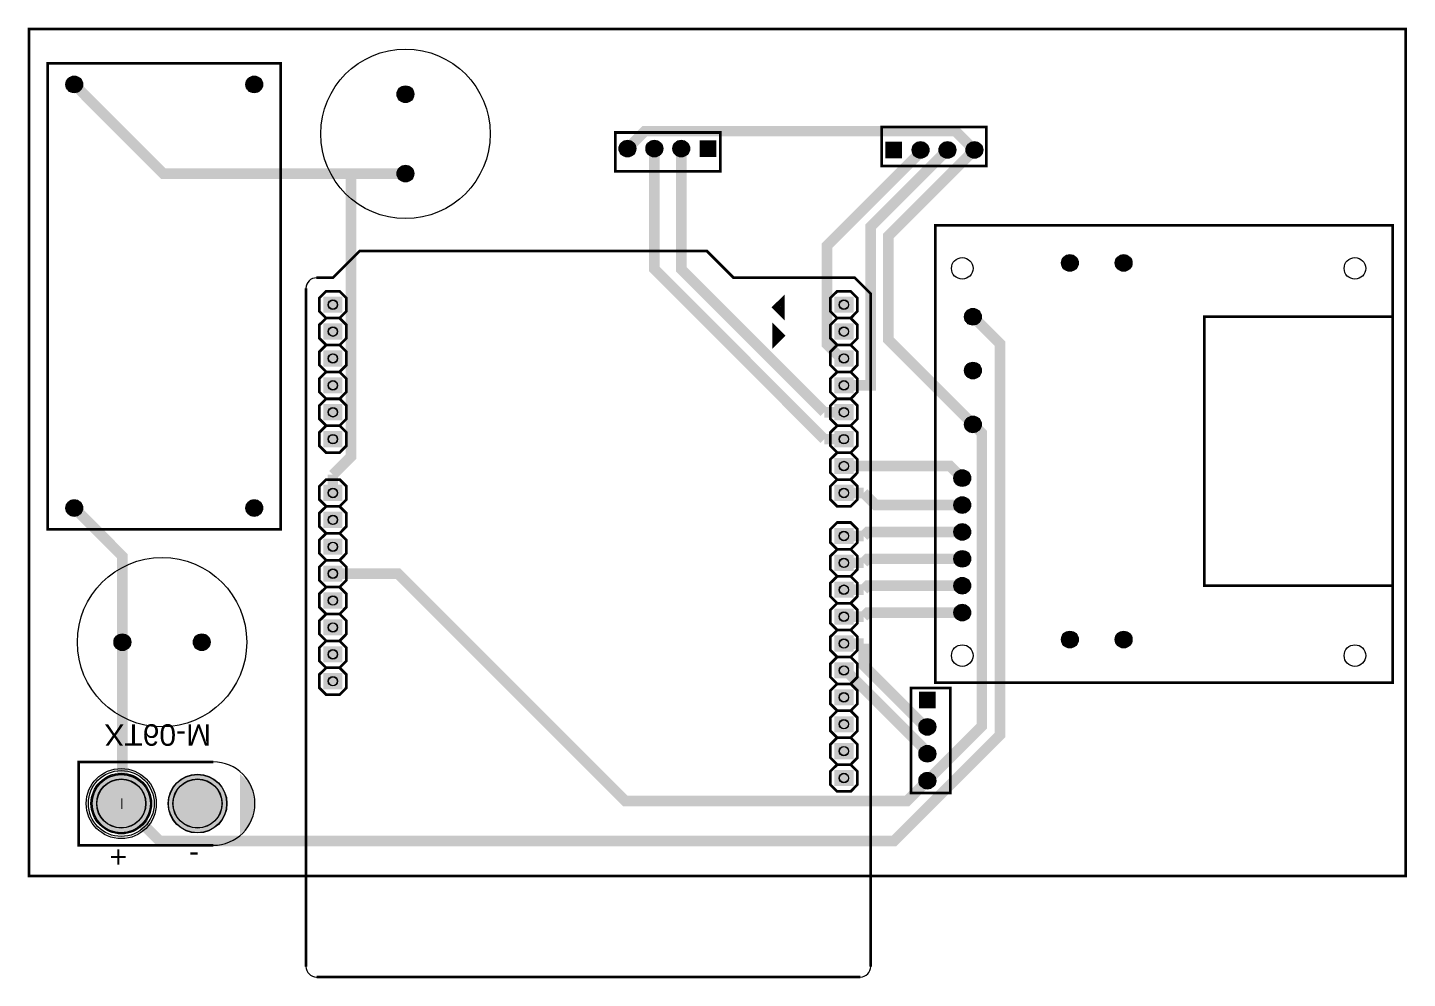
# Model space of a CAD drawing. Header units: millimetres. Extents: x 0 to 130, y -90 to 0.
import ezdxf

# ---------------------------------------------------------------- set-up
doc = ezdxf.new("R2010")
doc.units = ezdxf.units.MM
for name, color, linetype, true_color in [('BoardOutLine', 7, 'Continuous', 0xff00ff), ('BottomLayer', 7, 'Continuous', 0x0000ff), ('BottomSilkLayer', 7, 'Continuous', 0x66cc33), ('BottomSolderMaskLayer', 7, 'Continuous', 0xaa00ff), ('Document', 7, 'Continuous', 0xffffff), ('Multi-Layer', 7, 'Continuous', 0xc0c0c0), ('TopSilkLayer', 7, 'Continuous', 0xffcc00), ('TopSolderMaskLayer', 7, 'Continuous', 0x800080)]:
    doc.layers.add(name, color=color, linetype=linetype, true_color=true_color)
doc.styles.get("Standard").update_dxf_attribs({"font": 'arial.ttf'})

msp = doc.modelspace()

# ---------------------------------------------------------------- hatches: boundary and pattern name
at = {"layer": 'BottomSolderMaskLayer'}
for points in [[(3.49, -5.24, 1), (5.07, -5.24, 1)], [(20.49, -5.24, 1), (22.07, -5.24, 1)], [(34.77, -6.16, 1), (36.35, -6.16, 1)], [(55.73, -11.3, 1), (57.3, -11.3, 1)], [(58.27, -11.3, 1), (59.84, -11.3, 1)], [(60.81, -11.3, 1), (62.38, -11.3, 1)], [(63.35, -10.52), (64.92, -10.52), (64.92, -12.09), (63.35, -12.09)], [(82.45, -12.22), (80.87, -12.22), (80.87, -10.64), (82.45, -10.64)], [(83.41, -11.43, 1), (84.99, -11.43, 1)], [(85.95, -11.43, 1), (87.53, -11.43, 1)], [(88.49, -11.43, 1), (90.07, -11.43, 1)], [(34.77, -13.66, 1), (36.35, -13.66, 1)], [(97.51, -22.1, 1), (99.09, -22.1, 1)], [(102.59, -22.1, 1), (104.17, -22.1, 1)], [(27.8, -26.8), (29.61, -26.8), (29.61, -25.27), (27.8, -25.27)], [(77.87, -25.27), (76.06, -25.27), (76.06, -26.8), (77.87, -26.8)], [(88.37, -27.18, 1), (89.94, -27.18, 1)], [(27.8, -29.34), (29.61, -29.34), (29.61, -27.81), (27.8, -27.81)], [(77.87, -27.81), (76.06, -27.81), (76.06, -29.34), (77.87, -29.34)], [(27.8, -31.88), (29.61, -31.88), (29.61, -30.35), (27.8, -30.35)], [(77.87, -30.35), (76.06, -30.35), (76.06, -31.88), (77.87, -31.88)], [(88.37, -32.26, 1), (89.94, -32.26, 1)], [(27.8, -34.42), (29.61, -34.42), (29.61, -32.89), (27.8, -32.89)], [(77.87, -32.89), (76.06, -32.89), (76.06, -34.42), (77.87, -34.42)], [(27.8, -36.96), (29.61, -36.96), (29.61, -35.43), (27.8, -35.43)], [(77.87, -35.43), (76.06, -35.43), (76.06, -36.96), (77.87, -36.96)], [(88.37, -37.34, 1), (89.94, -37.34, 1)], [(27.8, -39.5), (29.61, -39.5), (29.61, -37.97), (27.8, -37.97)], [(77.87, -37.97), (76.06, -37.97), (76.06, -39.5), (77.87, -39.5)], [(77.87, -40.51), (76.06, -40.51), (76.06, -42.04), (77.87, -42.04)], [(87.35, -42.42, 1), (88.93, -42.42, 1)], [(27.8, -44.58), (29.61, -44.58), (29.61, -43.05), (27.8, -43.05)], [(77.87, -43.05), (76.06, -43.05), (76.06, -44.58), (77.87, -44.58)], [(87.35, -44.96, 1), (88.93, -44.96, 1)], [(3.49, -45.24, 1), (5.07, -45.24, 1)], [(20.49, -45.24, 1), (22.07, -45.24, 1)], [(27.8, -47.12), (29.61, -47.12), (29.61, -45.59), (27.8, -45.59)], [(87.35, -47.5, 1), (88.93, -47.5, 1)], [(27.8, -49.66), (29.61, -49.66), (29.61, -48.13), (27.8, -48.13)], [(77.87, -47.12), (76.06, -47.12), (76.06, -48.64), (77.87, -48.64)], [(87.35, -50.04, 1), (88.93, -50.04, 1)], [(27.8, -52.2), (29.61, -52.2), (29.61, -50.67), (27.8, -50.67)], [(77.87, -49.66), (76.06, -49.66), (76.06, -51.18), (77.87, -51.18)], [(87.35, -52.58, 1), (88.93, -52.58, 1)], [(27.8, -54.74), (29.61, -54.74), (29.61, -53.21), (27.8, -53.21)], [(77.87, -52.2), (76.06, -52.2), (76.06, -53.72), (77.87, -53.72)], [(87.35, -55.12, 1), (88.93, -55.12, 1)], [(27.8, -57.28), (29.61, -57.28), (29.61, -55.75), (27.8, -55.75)], [(77.87, -54.74), (76.06, -54.74), (76.06, -56.26), (77.87, -56.26)], [(8.04, -57.91, 1), (9.61, -57.91, 1)], [(15.54, -57.91, 1), (17.11, -57.91, 1)], [(77.87, -57.28), (76.06, -57.28), (76.06, -58.8), (77.87, -58.8)], [(97.51, -57.66, 1), (99.09, -57.66, 1)], [(102.59, -57.66, 1), (104.17, -57.66, 1)], [(27.8, -59.82), (29.61, -59.82), (29.61, -58.29), (27.8, -58.29)], [(77.87, -59.82), (76.06, -59.82), (76.06, -61.34), (77.87, -61.34)], [(27.8, -62.36), (29.61, -62.36), (29.61, -60.83), (27.8, -60.83)], [(77.87, -62.36), (76.06, -62.36), (76.06, -63.88), (77.87, -63.88)], [(84.05, -64.16), (84.05, -62.59), (85.62, -62.59), (85.62, -64.16)], [(77.87, -64.9), (76.06, -64.9), (76.06, -66.42), (77.87, -66.42)], [(84.05, -65.91, 1), (85.62, -65.91, 1)], [(77.87, -67.44), (76.06, -67.44), (76.06, -68.96), (77.87, -68.96)], [(84.05, -68.45, 1), (85.62, -68.45, 1)], [(77.87, -69.98), (76.06, -69.98), (76.06, -71.5), (77.87, -71.5)], [(84.05, -70.99, 1), (85.62, -70.99, 1)], [(5.94, -73.15, 1), (11.49, -73.15, 1)], [(13.14, -73.15, 1), (18.69, -73.15, 1)]]:
    msp.add_hatch(color=256, dxfattribs=at).paths.add_polyline_path(points)
at = {"layer": 'Document'}
msp.add_hatch(color=256, dxfattribs=at).paths.add_polyline_path([(19.94, -73.15), (19.94, -76.07), (20.26, -75.75), (20.32, -75.69), (20.38, -75.63), (20.44, -75.56), (20.49, -75.49), (20.55, -75.43), (20.6, -75.36), (20.65, -75.29), (20.7, -75.21), (20.75, -75.14), (20.8, -75.07), (20.84, -74.99), (20.89, -74.92), (20.93, -74.84), (20.97, -74.76), (21, -74.68), (21.04, -74.6), (21.07, -74.52), (21.1, -74.44), (21.13, -74.36), (21.16, -74.27), (21.19, -74.19), (21.21, -74.1), (21.23, -74.02), (21.25, -73.93), (21.27, -73.85), (21.29, -73.76), (21.3, -73.68), (21.31, -73.59), (21.32, -73.5), (21.33, -73.41), (21.33, -73.33), (21.34, -73.24), (21.34, -73.15), (21.34, -73.07), (21.33, -72.98), (21.33, -72.9), (21.32, -72.81), (21.31, -72.73), (21.3, -72.64), (21.28, -72.56), (21.27, -72.47), (21.25, -72.39), (21.23, -72.31), (21.21, -72.22), (21.18, -72.14), (21.15, -72.06), (21.13, -71.98), (21.1, -71.9), (21.06, -71.82), (21.03, -71.74), (20.99, -71.67), (20.95, -71.59), (20.91, -71.52), (20.87, -71.44), (20.83, -71.37), (20.78, -71.3), (20.73, -71.23), (20.68, -71.16), (20.63, -71.09), (20.58, -71.02), (20.52, -70.96), (20.47, -70.89), (20.41, -70.83), (20.35, -70.77), (19.94, -70.36)])
at = {"layer": 'Multi-Layer'}
for points in [[(3.52, -5.24, 1), (5.04, -5.24, 1)], [(20.52, -5.24, 1), (22.04, -5.24, 1)], [(34.8, -6.16, 1), (36.32, -6.16, 1)], [(55.75, -11.3, 1), (57.28, -11.3, 1)], [(58.29, -11.3, 1), (59.82, -11.3, 1)], [(60.83, -11.3, 1), (62.36, -11.3, 1)], [(63.37, -10.54), (64.9, -10.54), (64.9, -12.07), (63.37, -12.07)], [(82.42, -12.19), (80.9, -12.19), (80.9, -10.67), (82.42, -10.67)], [(83.44, -11.43, 1), (84.96, -11.43, 1)], [(85.98, -11.43, 1), (87.5, -11.43, 1)], [(88.52, -11.43, 1), (90.04, -11.43, 1)], [(34.8, -13.66, 1), (36.32, -13.66, 1)], [(97.54, -22.1, 1), (99.06, -22.1, 1)], [(102.62, -22.1, 1), (104.14, -22.1, 1)], [(27.85, -26.75), (29.56, -26.75), (29.56, -25.32), (27.85, -25.32)], [(77.82, -25.32), (76.11, -25.32), (76.11, -26.75), (77.82, -26.75)], [(88.39, -27.18, 1), (89.92, -27.18, 1)], [(27.85, -29.29), (29.56, -29.29), (29.56, -27.86), (27.85, -27.86)], [(77.82, -27.86), (76.11, -27.86), (76.11, -29.29), (77.82, -29.29)], [(27.85, -31.83), (29.56, -31.83), (29.56, -30.4), (27.85, -30.4)], [(77.82, -30.4), (76.11, -30.4), (76.11, -31.83), (77.82, -31.83)], [(88.39, -32.26, 1), (89.92, -32.26, 1)], [(27.85, -34.37), (29.56, -34.37), (29.56, -32.94), (27.85, -32.94)], [(77.82, -32.94), (76.11, -32.94), (76.11, -34.37), (77.82, -34.37)], [(27.85, -36.91), (29.56, -36.91), (29.56, -35.48), (27.85, -35.48)], [(77.82, -35.48), (76.11, -35.48), (76.11, -36.91), (77.82, -36.91)], [(88.39, -37.34, 1), (89.92, -37.34, 1)], [(27.85, -39.45), (29.56, -39.45), (29.56, -38.02), (27.85, -38.02)], [(77.82, -38.02), (76.11, -38.02), (76.11, -39.45), (77.82, -39.45)], [(77.82, -40.56), (76.11, -40.56), (76.11, -41.99), (77.82, -41.99)], [(87.38, -42.42, 1), (88.9, -42.42, 1)], [(27.85, -44.53), (29.56, -44.53), (29.56, -43.1), (27.85, -43.1)], [(77.82, -43.1), (76.11, -43.1), (76.11, -44.53), (77.82, -44.53)], [(87.38, -44.96, 1), (88.9, -44.96, 1)], [(3.52, -45.24, 1), (5.04, -45.24, 1)], [(20.52, -45.24, 1), (22.04, -45.24, 1)], [(27.85, -47.07), (29.56, -47.07), (29.56, -45.64), (27.85, -45.64)], [(87.38, -47.5, 1), (88.9, -47.5, 1)], [(27.85, -49.61), (29.56, -49.61), (29.56, -48.18), (27.85, -48.18)], [(77.82, -47.17), (76.11, -47.17), (76.11, -48.59), (77.82, -48.59)], [(87.38, -50.04, 1), (88.9, -50.04, 1)], [(27.85, -52.15), (29.56, -52.15), (29.56, -50.72), (27.85, -50.72)], [(77.82, -49.71), (76.11, -49.71), (76.11, -51.13), (77.82, -51.13)], [(87.38, -52.58, 1), (88.9, -52.58, 1)], [(27.85, -54.69), (29.56, -54.69), (29.56, -53.26), (27.85, -53.26)], [(77.82, -52.25), (76.11, -52.25), (76.11, -53.67), (77.82, -53.67)], [(87.38, -55.12, 1), (88.9, -55.12, 1)], [(27.85, -57.23), (29.56, -57.23), (29.56, -55.8), (27.85, -55.8)], [(77.82, -54.79), (76.11, -54.79), (76.11, -56.21), (77.82, -56.21)], [(8.06, -57.91, 1), (9.58, -57.91, 1)], [(15.56, -57.91, 1), (17.09, -57.91, 1)], [(77.82, -57.33), (76.11, -57.33), (76.11, -58.75), (77.82, -58.75)], [(97.54, -57.66, 1), (99.06, -57.66, 1)], [(102.62, -57.66, 1), (104.14, -57.66, 1)], [(27.85, -59.77), (29.56, -59.77), (29.56, -58.34), (27.85, -58.34)], [(77.82, -59.87), (76.11, -59.87), (76.11, -61.29), (77.82, -61.29)], [(27.85, -62.31), (29.56, -62.31), (29.56, -60.88), (27.85, -60.88)], [(77.82, -62.41), (76.11, -62.41), (76.11, -63.83), (77.82, -63.83)], [(84.07, -64.14), (84.07, -62.61), (85.6, -62.61), (85.6, -64.14)], [(77.82, -64.95), (76.11, -64.95), (76.11, -66.37), (77.82, -66.37)], [(84.07, -65.91, 1), (85.6, -65.91, 1)], [(77.82, -67.49), (76.11, -67.49), (76.11, -68.91), (77.82, -68.91)], [(84.07, -68.45, 1), (85.6, -68.45, 1)], [(77.82, -70.03), (76.11, -70.03), (76.11, -71.45), (77.82, -71.45)], [(84.07, -70.99, 1), (85.6, -70.99, 1)], [(5.97, -73.15, 1), (11.47, -73.15, 1)], [(13.17, -73.15, 1), (18.67, -73.15, 1)]]:
    msp.add_hatch(color=256, dxfattribs=at).paths.add_polyline_path(points)
at = {"layer": 'TopSolderMaskLayer'}
for points in [[(3.49, -5.24, 1), (5.07, -5.24, 1)], [(20.49, -5.24, 1), (22.07, -5.24, 1)], [(34.77, -6.16, 1), (36.35, -6.16, 1)], [(55.73, -11.3, 1), (57.3, -11.3, 1)], [(58.27, -11.3, 1), (59.84, -11.3, 1)], [(60.81, -11.3, 1), (62.38, -11.3, 1)], [(63.35, -10.52), (64.92, -10.52), (64.92, -12.09), (63.35, -12.09)], [(82.45, -12.22), (80.87, -12.22), (80.87, -10.64), (82.45, -10.64)], [(83.41, -11.43, 1), (84.99, -11.43, 1)], [(85.95, -11.43, 1), (87.53, -11.43, 1)], [(88.49, -11.43, 1), (90.07, -11.43, 1)], [(34.77, -13.66, 1), (36.35, -13.66, 1)], [(97.51, -22.1, 1), (99.09, -22.1, 1)], [(102.59, -22.1, 1), (104.17, -22.1, 1)], [(27.8, -26.8), (29.61, -26.8), (29.61, -25.27), (27.8, -25.27)], [(77.87, -25.27), (76.06, -25.27), (76.06, -26.8), (77.87, -26.8)], [(88.37, -27.18, 1), (89.94, -27.18, 1)], [(27.8, -29.34), (29.61, -29.34), (29.61, -27.81), (27.8, -27.81)], [(77.87, -27.81), (76.06, -27.81), (76.06, -29.34), (77.87, -29.34)], [(27.8, -31.88), (29.61, -31.88), (29.61, -30.35), (27.8, -30.35)], [(77.87, -30.35), (76.06, -30.35), (76.06, -31.88), (77.87, -31.88)], [(88.37, -32.26, 1), (89.94, -32.26, 1)], [(27.8, -34.42), (29.61, -34.42), (29.61, -32.89), (27.8, -32.89)], [(77.87, -32.89), (76.06, -32.89), (76.06, -34.42), (77.87, -34.42)], [(27.8, -36.96), (29.61, -36.96), (29.61, -35.43), (27.8, -35.43)], [(77.87, -35.43), (76.06, -35.43), (76.06, -36.96), (77.87, -36.96)], [(88.37, -37.34, 1), (89.94, -37.34, 1)], [(27.8, -39.5), (29.61, -39.5), (29.61, -37.97), (27.8, -37.97)], [(77.87, -37.97), (76.06, -37.97), (76.06, -39.5), (77.87, -39.5)], [(77.87, -40.51), (76.06, -40.51), (76.06, -42.04), (77.87, -42.04)], [(87.35, -42.42, 1), (88.93, -42.42, 1)], [(27.8, -44.58), (29.61, -44.58), (29.61, -43.05), (27.8, -43.05)], [(77.87, -43.05), (76.06, -43.05), (76.06, -44.58), (77.87, -44.58)], [(87.35, -44.96, 1), (88.93, -44.96, 1)], [(3.49, -45.24, 1), (5.07, -45.24, 1)], [(20.49, -45.24, 1), (22.07, -45.24, 1)], [(27.8, -47.12), (29.61, -47.12), (29.61, -45.59), (27.8, -45.59)], [(87.35, -47.5, 1), (88.93, -47.5, 1)], [(27.8, -49.66), (29.61, -49.66), (29.61, -48.13), (27.8, -48.13)], [(77.87, -47.12), (76.06, -47.12), (76.06, -48.64), (77.87, -48.64)], [(87.35, -50.04, 1), (88.93, -50.04, 1)], [(27.8, -52.2), (29.61, -52.2), (29.61, -50.67), (27.8, -50.67)], [(77.87, -49.66), (76.06, -49.66), (76.06, -51.18), (77.87, -51.18)], [(87.35, -52.58, 1), (88.93, -52.58, 1)], [(27.8, -54.74), (29.61, -54.74), (29.61, -53.21), (27.8, -53.21)], [(77.87, -52.2), (76.06, -52.2), (76.06, -53.72), (77.87, -53.72)], [(87.35, -55.12, 1), (88.93, -55.12, 1)], [(27.8, -57.28), (29.61, -57.28), (29.61, -55.75), (27.8, -55.75)], [(77.87, -54.74), (76.06, -54.74), (76.06, -56.26), (77.87, -56.26)], [(8.04, -57.91, 1), (9.61, -57.91, 1)], [(15.54, -57.91, 1), (17.11, -57.91, 1)], [(77.87, -57.28), (76.06, -57.28), (76.06, -58.8), (77.87, -58.8)], [(97.51, -57.66, 1), (99.09, -57.66, 1)], [(102.59, -57.66, 1), (104.17, -57.66, 1)], [(27.8, -59.82), (29.61, -59.82), (29.61, -58.29), (27.8, -58.29)], [(77.87, -59.82), (76.06, -59.82), (76.06, -61.34), (77.87, -61.34)], [(27.8, -62.36), (29.61, -62.36), (29.61, -60.83), (27.8, -60.83)], [(77.87, -62.36), (76.06, -62.36), (76.06, -63.88), (77.87, -63.88)], [(84.05, -64.16), (84.05, -62.59), (85.62, -62.59), (85.62, -64.16)], [(77.87, -64.9), (76.06, -64.9), (76.06, -66.42), (77.87, -66.42)], [(84.05, -65.91, 1), (85.62, -65.91, 1)], [(77.87, -67.44), (76.06, -67.44), (76.06, -68.96), (77.87, -68.96)], [(84.05, -68.45, 1), (85.62, -68.45, 1)], [(77.87, -69.98), (76.06, -69.98), (76.06, -71.5), (77.87, -71.5)], [(84.05, -70.99, 1), (85.62, -70.99, 1)], [(5.94, -73.15, 1), (11.49, -73.15, 1)], [(13.14, -73.15, 1), (18.69, -73.15, 1)]]:
    msp.add_hatch(color=256, dxfattribs=at).paths.add_polyline_path(points)

# ---------------------------------------------------------------- linework, layer by layer
at = {"layer": 'BoardOutLine', "const_width": 0.254}
msp.add_lwpolyline([(0, 0), (130, 0), (130, -80), (0, -80), (0, 0)], close=True, dxfattribs=at)
at = {"layer": 'BottomLayer', "const_width": 1}
for points in [[(4.28, -5.24), (12.69, -13.66), (30.41, -13.66)], [(56.52, -11.3), (58.17, -9.65), (87.5, -9.65), (89.28, -11.43)], [(59.06, -11.3), (59.06, -22.68), (75.11, -38.74)], [(61.6, -11.3), (61.6, -22.68), (75.11, -36.2)], [(84.2, -11.43), (84.2, -11.62), (75.36, -20.46), (75.36, -29.77), (76.7, -31.12), (76.96, -31.12)], [(86.74, -11.43), (79.5, -18.67), (79.5, -33.66), (78.82, -33.66)], [(89.15, -37.34), (81.15, -29.34), (81.15, -19.56), (89.28, -11.43)], [(28.7, -42.1), (30.41, -40.39), (30.41, -13.66)], [(30.41, -13.66), (35.56, -13.66)], [(89.15, -27.18), (91.69, -29.72), (91.69, -66.68), (81.69, -76.68), (12.35, -76.68), (8.82, -73.15)], [(76.96, -33.66), (78.82, -33.66)], [(76.96, -36.2), (75.11, -36.2)], [(84.84, -70.99), (89.99, -65.84), (89.99, -38.18), (89.15, -37.34)], [(76.96, -38.74), (75.11, -38.74)], [(28.7, -43.82), (28.7, -42.1)], [(88.14, -42.42), (87, -41.28), (76.96, -41.28)], [(76.96, -43.82), (78.82, -43.82)], [(88.14, -44.96), (79.96, -44.96), (78.82, -43.82)], [(4.28, -45.24), (8.82, -49.79), (8.82, -57.91)], [(76.96, -47.88), (78.82, -47.88)], [(88.14, -47.5), (79.2, -47.5), (78.82, -47.88)], [(76.96, -50.42), (78.82, -50.42)], [(88.14, -50.04), (79.2, -50.04), (78.82, -50.42)], [(28.7, -51.44), (34.86, -51.44), (56.32, -72.9), (82.93, -72.9), (84.84, -70.99)], [(88.14, -52.58), (79.2, -52.58), (78.82, -52.96)], [(76.96, -52.96), (78.82, -52.96)], [(88.14, -55.12), (79.2, -55.12), (78.82, -55.5)], [(76.96, -55.5), (78.82, -55.5)], [(8.82, -73.15), (8.82, -57.91)], [(76.96, -58.04), (78.82, -58.04)], [(84.84, -65.91), (84.65, -65.91), (78.82, -60.08), (78.82, -58.04)], [(84.84, -68.45), (84.84, -68.27), (77.15, -60.58), (76.96, -60.58)], [(8.82, -73.15), (8.72, -73.15)]]:
    msp.add_lwpolyline(points, dxfattribs=at)
at = {"layer": 'BottomLayer'}
for radius in [3.31, 3.11, 2.86]:
    msp.add_circle((8.72, -73.15), radius, dxfattribs=at)
at = {"layer": 'BottomSilkLayer', "const_width": 0.254}
msp.add_lwpolyline([(17.4, -77.09), (4.7, -77.09), (4.7, -69.22), (17.4, -69.22)], dxfattribs=at)
at = {"layer": 'BottomSilkLayer'}
msp.add_arc((17.4, -73.15), 3.94, 270, 90, dxfattribs=at)
at = {"layer": 'BottomSolderMaskLayer'}
for centre, radius in [((4.28, -5.24), 0.787), ((4.28, -5.24), 0.472), ((21.28, -5.24), 0.787), ((21.28, -5.24), 0.472), ((35.56, -6.16), 0.787), ((35.56, -6.16), 0.472), ((56.52, -11.3), 0.787), ((56.52, -11.3), 0.472), ((59.06, -11.3), 0.787), ((59.06, -11.3), 0.472), ((61.6, -11.3), 0.787), ((61.6, -11.3), 0.472), ((64.14, -11.3), 0.472), ((81.66, -11.43), 0.472), ((84.2, -11.43), 0.787), ((84.2, -11.43), 0.472), ((86.74, -11.43), 0.787), ((86.74, -11.43), 0.472), ((89.28, -11.43), 0.787), ((89.28, -11.43), 0.472), ((35.56, -13.66), 0.787), ((35.56, -13.66), 0.472), ((98.3, -22.1), 0.787), ((98.3, -22.1), 0.472), ((103.38, -22.1), 0.787), ((103.38, -22.1), 0.472), ((28.7, -26.04), 0.449), ((76.96, -26.04), 0.449), ((89.15, -27.18), 0.787), ((89.15, -27.18), 0.472), ((28.7, -28.58), 0.449), ((76.96, -28.58), 0.449), ((28.7, -31.12), 0.449), ((76.96, -31.12), 0.449), ((89.15, -32.26), 0.787), ((89.15, -32.26), 0.472), ((28.7, -33.66), 0.449), ((76.96, -33.66), 0.449), ((28.7, -36.2), 0.449), ((76.96, -36.2), 0.449), ((89.15, -37.34), 0.787), ((89.15, -37.34), 0.472), ((28.7, -38.74), 0.449), ((76.96, -38.74), 0.449), ((76.96, -41.28), 0.449), ((88.14, -42.42), 0.787), ((88.14, -42.42), 0.472), ((28.7, -43.82), 0.449), ((76.96, -43.82), 0.449), ((88.14, -44.96), 0.787), ((4.28, -45.24), 0.787), ((4.28, -45.24), 0.472), ((21.28, -45.24), 0.787), ((21.28, -45.24), 0.472), ((88.14, -44.96), 0.472), ((28.7, -46.36), 0.449), ((88.14, -47.5), 0.787), ((76.96, -47.88), 0.449), ((88.14, -47.5), 0.472), ((28.7, -48.9), 0.449), ((88.14, -50.04), 0.787), ((76.96, -50.42), 0.449), ((88.14, -50.04), 0.472), ((28.7, -51.44), 0.449), ((88.14, -52.58), 0.787), ((88.14, -52.58), 0.472), ((76.96, -52.96), 0.449), ((28.7, -53.98), 0.449), ((88.14, -55.12), 0.787), ((88.14, -55.12), 0.472), ((76.96, -55.5), 0.449), ((8.82, -57.91), 0.787), ((16.32, -57.91), 0.787), ((28.7, -56.52), 0.449), ((98.3, -57.66), 0.787), ((98.3, -57.66), 0.472), ((103.38, -57.66), 0.787), ((103.38, -57.66), 0.472), ((8.82, -57.91), 0.472), ((16.32, -57.91), 0.472), ((28.7, -59.06), 0.449), ((76.96, -58.04), 0.449), ((28.7, -61.6), 0.449), ((76.96, -60.58), 0.449), ((76.96, -63.12), 0.449), ((84.84, -63.37), 0.472), ((84.84, -65.91), 0.787), ((76.96, -65.66), 0.449), ((84.84, -65.91), 0.472), ((76.96, -68.2), 0.449), ((84.84, -68.45), 0.787), ((84.84, -68.45), 0.472), ((76.96, -70.74), 0.449), ((84.84, -70.99), 0.787), ((8.72, -73.15), 2.78), ((8.72, -73.15), 2.32), ((15.92, -73.15), 2.78), ((15.92, -73.15), 2.32), ((84.84, -70.99), 0.472)]:
    msp.add_circle(centre, radius, dxfattribs=at)
at = {"layer": 'Multi-Layer'}
for centre, radius in [((4.28, -5.24), 0.762), ((4.28, -5.24), 0.457), ((21.28, -5.24), 0.762), ((21.28, -5.24), 0.457), ((35.56, -6.16), 0.762), ((35.56, -6.16), 0.457), ((56.52, -11.3), 0.762), ((56.52, -11.3), 0.457), ((59.06, -11.3), 0.762), ((59.06, -11.3), 0.457), ((61.6, -11.3), 0.762), ((61.6, -11.3), 0.457), ((64.14, -11.3), 0.457), ((81.66, -11.43), 0.457), ((84.2, -11.43), 0.762), ((84.2, -11.43), 0.457), ((86.74, -11.43), 0.762), ((86.74, -11.43), 0.457), ((89.28, -11.43), 0.762), ((89.28, -11.43), 0.457), ((35.56, -13.66), 0.762), ((35.56, -13.66), 0.457), ((88.14, -22.61), 1.02), ((98.3, -22.1), 0.762), ((98.3, -22.1), 0.457), ((103.38, -22.1), 0.762), ((103.38, -22.1), 0.457), ((125.22, -22.61), 1.02), ((28.7, -26.04), 0.424), ((76.96, -26.04), 0.424), ((89.15, -27.18), 0.762), ((89.15, -27.18), 0.457), ((28.7, -28.58), 0.424), ((76.96, -28.58), 0.424), ((28.7, -31.12), 0.424), ((76.96, -31.12), 0.424), ((89.15, -32.26), 0.762), ((89.15, -32.26), 0.457), ((28.7, -33.66), 0.424), ((76.96, -33.66), 0.424), ((28.7, -36.2), 0.424), ((76.96, -36.2), 0.424), ((89.15, -37.34), 0.762), ((89.15, -37.34), 0.457), ((28.7, -38.74), 0.424), ((76.96, -38.74), 0.424), ((76.96, -41.28), 0.424), ((88.14, -42.42), 0.762), ((88.14, -42.42), 0.457), ((28.7, -43.82), 0.424), ((76.96, -43.82), 0.424), ((88.14, -44.96), 0.762), ((4.28, -45.24), 0.762), ((4.28, -45.24), 0.457), ((21.28, -45.24), 0.762), ((21.28, -45.24), 0.457), ((88.14, -44.96), 0.457), ((28.7, -46.36), 0.424), ((88.14, -47.5), 0.762), ((76.96, -47.88), 0.424), ((88.14, -47.5), 0.457), ((28.7, -48.9), 0.424), ((88.14, -50.04), 0.762), ((76.96, -50.42), 0.424), ((88.14, -50.04), 0.457), ((28.7, -51.44), 0.424), ((88.14, -52.58), 0.762), ((76.96, -52.96), 0.424), ((88.14, -52.58), 0.457), ((28.7, -53.98), 0.424), ((88.14, -55.12), 0.762), ((88.14, -55.12), 0.457), ((76.96, -55.5), 0.424), ((8.82, -57.91), 0.762), ((16.32, -57.91), 0.762), ((28.7, -56.52), 0.424), ((98.3, -57.66), 0.762), ((98.3, -57.66), 0.457), ((103.38, -57.66), 0.762), ((103.38, -57.66), 0.457), ((8.82, -57.91), 0.457), ((16.32, -57.91), 0.457), ((28.7, -59.06), 0.424), ((76.96, -58.04), 0.424), ((88.14, -59.18), 1.02), ((125.22, -59.18), 1.02), ((28.7, -61.6), 0.424), ((76.96, -60.58), 0.424), ((76.96, -63.12), 0.424), ((84.84, -63.37), 0.457), ((76.96, -65.66), 0.424), ((84.84, -65.91), 0.762), ((84.84, -65.91), 0.457), ((84.84, -68.45), 0.762), ((76.96, -68.2), 0.424), ((84.84, -68.45), 0.457), ((76.96, -70.74), 0.424), ((84.84, -70.99), 0.762), ((8.72, -73.15), 2.75), ((8.72, -73.15), 2.3), ((15.92, -73.15), 2.75), ((15.92, -73.15), 2.3), ((84.84, -70.99), 0.457)]:
    msp.add_circle(centre, radius, dxfattribs=at)
at = {"layer": 'TopSilkLayer'}
for points, const_width in [([(1.78, -47.24), (1.78, -3.24), (23.78, -3.24), (23.78, -47.24), (1.78, -47.24)], 0.254), ([(55.37, -9.78), (65.28, -9.78), (65.28, -13.46), (55.37, -13.46), (55.37, -9.78)], 0.254), ([(90.42, -12.95), (80.52, -12.95), (80.52, -9.27), (90.42, -9.27), (90.42, -12.95)], 0.254), ([(128.78, -18.54), (85.6, -18.54), (85.6, -61.72), (128.78, -61.72), (128.78, -18.54)], 0.254), ([(71.23, -25.42), (71.23, -27.19), (70.34, -26.3), (71.23, -25.42)], 0.305), ([(70.34, -29.86), (70.34, -28.08), (71.23, -28.97), (70.34, -29.86)], 0.305), ([(83.31, -72.14), (83.31, -62.23), (87, -62.23), (87, -72.14), (83.31, -72.14)], 0.254)]:
    msp.add_lwpolyline(points, close=True, dxfattribs=dict(at, const_width=const_width))
for points, const_width in [([(79.5, -88.54), (79.5, -25.02), (77.98, -23.5), (66.55, -23.5), (64.01, -20.96), (31.24, -20.96), (28.7, -23.5), (27.15, -23.5)], 0.254), ([(26.16, -24.49), (26.16, -88.54)], 0.254), ([(29.34, -27.31), (29.97, -26.67), (29.97, -25.4), (29.34, -24.77), (28.07, -24.77), (27.43, -25.4), (27.43, -26.67), (28.07, -27.31)], 0.254), ([(77.6, -40.01), (78.23, -39.37), (78.23, -38.1), (77.6, -37.47), (78.23, -36.83), (78.23, -35.56), (77.6, -34.93), (78.23, -34.29), (78.23, -33.02), (77.6, -32.39), (78.23, -31.75), (78.23, -30.48), (77.6, -29.85), (78.23, -29.21), (78.23, -27.94), (77.6, -27.31), (78.23, -26.67), (78.23, -25.4), (77.6, -24.77), (76.33, -24.77), (75.69, -25.4), (75.69, -26.67), (76.33, -27.31), (75.69, -27.94), (75.69, -29.21), (76.33, -29.85), (75.69, -30.48), (75.69, -31.75), (76.33, -32.39), (75.69, -33.02), (75.69, -34.29), (76.33, -34.93), (75.69, -35.56), (75.69, -36.83), (76.33, -37.47), (75.69, -38.1), (75.69, -39.37), (76.33, -40.01), (75.69, -40.64), (75.69, -41.91), (76.33, -42.55), (77.6, -42.55), (78.23, -41.91), (78.23, -40.64), (77.6, -40.01), (76.33, -40.01)], 0.254), ([(71.11, -26.81), (71.11, -25.8), (70.6, -26.3), (70.98, -26.69), (70.98, -26.18)], 0.305), ([(29.34, -29.85), (29.97, -29.21), (29.97, -27.94), (29.34, -27.31), (28.07, -27.31), (27.43, -27.94), (27.43, -29.21), (28.07, -29.85)], 0.254), ([(70.85, -26.3), (70.72, -26.3)], 0.305), ([(76.33, -27.31), (77.6, -27.31)], 0.254), ([(128.78, -27.18), (111, -27.18), (111, -52.58), (128.78, -52.58)], 0.254), ([(70.47, -29.48), (70.98, -28.97), (70.47, -28.46), (70.47, -29.23), (70.72, -28.84)], 0.305), ([(28.07, -32.39), (27.43, -33.02), (27.43, -34.29), (28.07, -34.93), (27.43, -35.56), (27.43, -36.83), (28.07, -37.47), (27.43, -38.1), (27.43, -39.37), (28.07, -40.01), (29.34, -40.01), (29.97, -39.37), (29.97, -38.1), (29.34, -37.47), (29.97, -36.83), (29.97, -35.56), (29.34, -34.93), (29.97, -34.29), (29.97, -33.02), (29.34, -32.39), (29.97, -31.75), (29.97, -30.48), (29.34, -29.85), (28.07, -29.85), (27.43, -30.48), (27.43, -31.75), (28.07, -32.39), (29.34, -32.39)], 0.254), ([(76.33, -29.85), (77.6, -29.85)], 0.254), ([(76.33, -32.39), (77.6, -32.39)], 0.254), ([(29.34, -34.93), (28.07, -34.93)], 0.254), ([(76.33, -34.93), (77.6, -34.93)], 0.254), ([(29.34, -37.47), (28.07, -37.47)], 0.254), ([(76.33, -37.47), (77.6, -37.47)], 0.254), ([(29.34, -45.09), (29.97, -44.45), (29.97, -43.18), (29.34, -42.55), (28.07, -42.55), (27.43, -43.18), (27.43, -44.45), (28.07, -45.09)], 0.254), ([(76.33, -42.55), (75.69, -43.18), (75.69, -44.45), (76.33, -45.09), (77.6, -45.09), (78.23, -44.45), (78.23, -43.18), (77.6, -42.55)], 0.254), ([(28.07, -47.63), (27.43, -48.26), (27.43, -49.53), (28.07, -50.17), (27.43, -50.8), (27.43, -52.07), (28.07, -52.71), (27.43, -53.34), (27.43, -54.61), (28.07, -55.25), (27.43, -55.88), (27.43, -57.15), (28.07, -57.79), (27.43, -58.42), (27.43, -59.69), (28.07, -60.33), (27.43, -60.96), (27.43, -62.23), (28.07, -62.87), (29.34, -62.87), (29.97, -62.23), (29.97, -60.96), (29.34, -60.33), (29.97, -59.69), (29.97, -58.42), (29.34, -57.79), (29.97, -57.15), (29.97, -55.88), (29.34, -55.25), (29.97, -54.61), (29.97, -53.34), (29.34, -52.71), (29.97, -52.07), (29.97, -50.8), (29.34, -50.17), (29.97, -49.53), (29.97, -48.26), (29.34, -47.63), (29.97, -46.99), (29.97, -45.72), (29.34, -45.09), (28.07, -45.09), (27.43, -45.72), (27.43, -46.99), (28.07, -47.63), (29.34, -47.63)], 0.254), ([(77.6, -66.93), (78.23, -66.29), (78.23, -65.02), (77.6, -64.39), (78.23, -63.75), (78.23, -62.48), (77.6, -61.85), (78.23, -61.21), (78.23, -59.94), (77.6, -59.31), (78.23, -58.67), (78.23, -57.4), (77.6, -56.77), (78.23, -56.13), (78.23, -54.86), (77.6, -54.23), (78.23, -53.59), (78.23, -52.32), (77.6, -51.69), (78.23, -51.05), (78.23, -49.78), (77.6, -49.15), (78.23, -48.51), (78.23, -47.24), (77.6, -46.61), (76.33, -46.61), (75.69, -47.24), (75.69, -48.51), (76.33, -49.15), (75.69, -49.78), (75.69, -51.05), (76.33, -51.69), (75.69, -52.32), (75.69, -53.59), (76.33, -54.23), (75.69, -54.86), (75.69, -56.13), (76.33, -56.77), (75.69, -57.4), (75.69, -58.67), (76.33, -59.31), (75.69, -59.94), (75.69, -61.21), (76.33, -61.85), (75.69, -62.48), (75.69, -63.75), (76.33, -64.39), (75.69, -65.02), (75.69, -66.29), (76.33, -66.93), (75.69, -67.56), (75.69, -68.83), (76.33, -69.47), (77.6, -69.47), (78.23, -68.83), (78.23, -67.56), (77.6, -66.93), (76.33, -66.93)], 0.254), ([(76.33, -49.15), (77.6, -49.15)], 0.254), ([(29.34, -50.17), (28.07, -50.17)], 0.254), ([(76.33, -51.69), (77.6, -51.69)], 0.254), ([(29.34, -52.71), (28.07, -52.71)], 0.254), ([(76.33, -54.23), (77.6, -54.23)], 0.254), ([(29.34, -55.25), (28.07, -55.25)], 0.254), ([(76.33, -56.77), (77.6, -56.77)], 0.254), ([(29.34, -57.79), (28.07, -57.79)], 0.254), ([(76.33, -59.31), (77.6, -59.31)], 0.254), ([(29.34, -60.33), (28.07, -60.33)], 0.254), ([(76.33, -61.85), (77.6, -61.85)], 0.254), ([(76.33, -64.39), (77.6, -64.39)], 0.254), ([(76.33, -69.47), (75.69, -70.1), (75.69, -71.37), (76.33, -72.01), (77.6, -72.01), (78.23, -71.37), (78.23, -70.1), (77.6, -69.47)], 0.254), ([(27.18, -89.54), (78.51, -89.54)], 0.254)]:
    msp.add_lwpolyline(points, dxfattribs=dict(at, const_width=const_width))
for centre in [(35.56, -9.91), (12.57, -57.91)]:
    msp.add_circle(centre, 8, dxfattribs=at)
for centre, start, end in [((27.16, -24.5), 90, 180), ((27.16, -88.53), 180, 270), ((78.5, -88.53), 270, 0)]:
    msp.add_arc(centre, 1, start, end, dxfattribs=at)
at = {"layer": 'TopSolderMaskLayer'}
for centre, radius in [((4.28, -5.24), 0.787), ((4.28, -5.24), 0.472), ((21.28, -5.24), 0.787), ((21.28, -5.24), 0.472), ((35.56, -6.16), 0.787), ((35.56, -6.16), 0.472), ((56.52, -11.3), 0.787), ((56.52, -11.3), 0.472), ((59.06, -11.3), 0.787), ((59.06, -11.3), 0.472), ((61.6, -11.3), 0.787), ((61.6, -11.3), 0.472), ((64.14, -11.3), 0.472), ((81.66, -11.43), 0.472), ((84.2, -11.43), 0.787), ((84.2, -11.43), 0.472), ((86.74, -11.43), 0.787), ((86.74, -11.43), 0.472), ((89.28, -11.43), 0.787), ((89.28, -11.43), 0.472), ((35.56, -13.66), 0.787), ((35.56, -13.66), 0.472), ((98.3, -22.1), 0.787), ((98.3, -22.1), 0.472), ((103.38, -22.1), 0.787), ((103.38, -22.1), 0.472), ((28.7, -26.04), 0.449), ((76.96, -26.04), 0.449), ((89.15, -27.18), 0.787), ((89.15, -27.18), 0.472), ((28.7, -28.58), 0.449), ((76.96, -28.58), 0.449), ((28.7, -31.12), 0.449), ((76.96, -31.12), 0.449), ((89.15, -32.26), 0.787), ((89.15, -32.26), 0.472), ((28.7, -33.66), 0.449), ((76.96, -33.66), 0.449), ((28.7, -36.2), 0.449), ((76.96, -36.2), 0.449), ((89.15, -37.34), 0.787), ((89.15, -37.34), 0.472), ((28.7, -38.74), 0.449), ((76.96, -38.74), 0.449), ((76.96, -41.28), 0.449), ((88.14, -42.42), 0.787), ((88.14, -42.42), 0.472), ((28.7, -43.82), 0.449), ((76.96, -43.82), 0.449), ((88.14, -44.96), 0.787), ((4.28, -45.24), 0.787), ((4.28, -45.24), 0.472), ((21.28, -45.24), 0.787), ((21.28, -45.24), 0.472), ((88.14, -44.96), 0.472), ((28.7, -46.36), 0.449), ((88.14, -47.5), 0.787), ((76.96, -47.88), 0.449), ((88.14, -47.5), 0.472), ((28.7, -48.9), 0.449), ((88.14, -50.04), 0.787), ((76.96, -50.42), 0.449), ((88.14, -50.04), 0.472), ((28.7, -51.44), 0.449), ((88.14, -52.58), 0.787), ((88.14, -52.58), 0.472), ((76.96, -52.96), 0.449), ((28.7, -53.98), 0.449), ((88.14, -55.12), 0.787), ((88.14, -55.12), 0.472), ((76.96, -55.5), 0.449), ((8.82, -57.91), 0.787), ((16.32, -57.91), 0.787), ((28.7, -56.52), 0.449), ((98.3, -57.66), 0.787), ((98.3, -57.66), 0.472), ((103.38, -57.66), 0.787), ((103.38, -57.66), 0.472), ((8.82, -57.91), 0.472), ((16.32, -57.91), 0.472), ((28.7, -59.06), 0.449), ((76.96, -58.04), 0.449), ((28.7, -61.6), 0.449), ((76.96, -60.58), 0.449), ((76.96, -63.12), 0.449), ((84.84, -63.37), 0.472), ((84.84, -65.91), 0.787), ((76.96, -65.66), 0.449), ((84.84, -65.91), 0.472), ((76.96, -68.2), 0.449), ((84.84, -68.45), 0.787), ((84.84, -68.45), 0.472), ((76.96, -70.74), 0.449), ((84.84, -70.99), 0.787), ((8.72, -73.15), 2.78), ((8.72, -73.15), 2.32), ((15.92, -73.15), 2.78), ((15.92, -73.15), 2.32), ((84.84, -70.99), 0.472)]:
    msp.add_circle(centre, radius, dxfattribs=at)

# ---------------------------------------------------------------- texts
at = {"layer": 'BottomSilkLayer', "text_generation_flag": 2}
for s, height, p in [('XT60-M', 2.032, (7.11, -65.66)), ('+', 2.03, (7.62, -77.22)), ('-', 2.03, (15.11, -77.09))]:
    msp.add_text(s, height=height, rotation=180, dxfattribs=at).set_placement(p)

doc.saveas('drawing.dxf')
